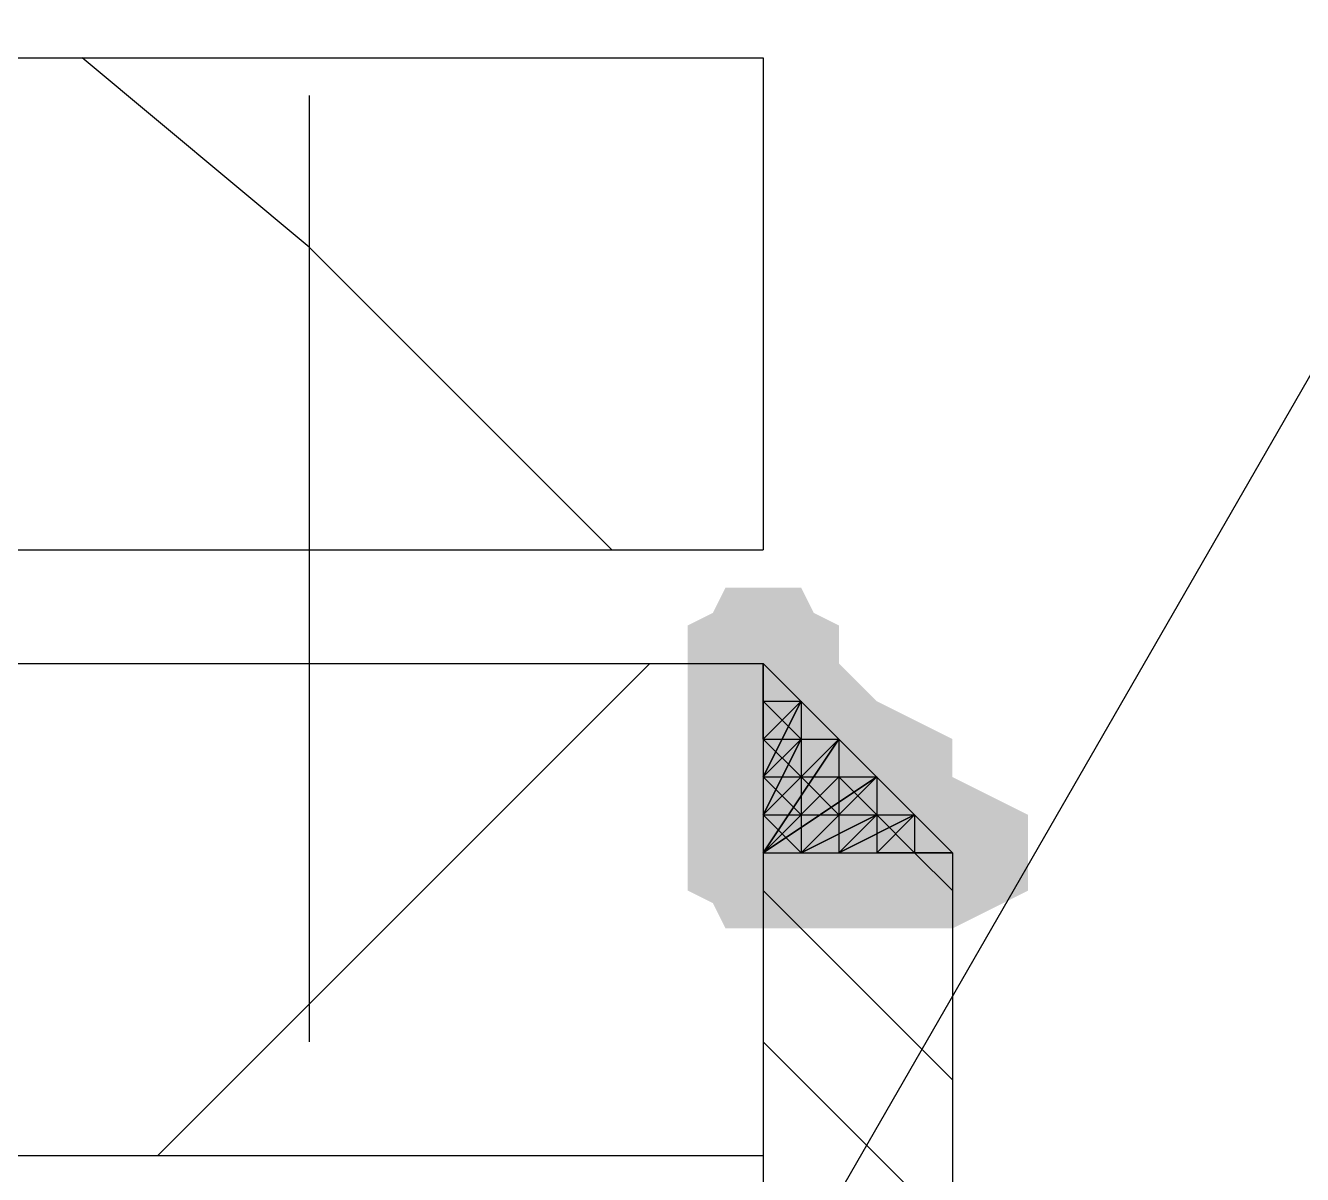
# Model space of a CAD drawing. Header units: millimetres. Extents: x -2210 to 6171, y -6737 to 5572.
# Drawn here: x 520.4 to 586.1, y 2935 to 2994 of the extents above; entities that cross this region are included whole.
import ezdxf

# ---------------------------------------------------------------- set-up
doc = ezdxf.new("R2010")
doc.units = ezdxf.units.MM
doc.layers.add('1', color=7, linetype='Continuous')

msp = doc.modelspace()

# ---------------------------------------------------------------- hatches: boundary and pattern name
h = msp.add_hatch(color=0)
h.dxf.hatch_style = 2
h.paths.add_polyline_path([(554.465, 2961.237), (556.41, 2965.128), (560.301, 2965.128), (562.247, 2961.237), (562.247, 2959.291), (560.301, 2957.346), (556.41, 2957.346), (554.465, 2959.291)])
h = msp.add_hatch(color=0)
h.dxf.hatch_style = 2
h.paths.add_polyline_path([(558.356, 2957.346), (554.465, 2959.291), (554.465, 2963.183), (558.356, 2965.128), (562.247, 2963.183), (562.247, 2959.291)])
h = msp.add_hatch(color=0)
h.dxf.hatch_style = 2
h.paths.add_polyline_path([(558.356, 2955.4), (554.465, 2957.346), (554.465, 2961.237), (558.356, 2963.183), (560.301, 2963.183), (562.247, 2961.237), (562.247, 2957.346), (560.301, 2955.4)])
h = msp.add_hatch(color=0)
h.dxf.hatch_style = 2
h.paths.add_polyline_path([(558.356, 2955.4), (554.465, 2957.346), (554.465, 2961.237), (558.356, 2963.183), (562.247, 2961.237), (562.247, 2957.346)])
h = msp.add_hatch(color=0)
h.dxf.hatch_style = 2
h.paths.add_polyline_path([(554.465, 2959.291), (556.41, 2963.183), (560.301, 2963.183), (562.247, 2959.291), (560.301, 2955.4), (556.41, 2955.4)])
h = msp.add_hatch(color=0)
h.dxf.hatch_style = 2
h.paths.add_polyline_path([(558.356, 2955.4), (554.465, 2957.346), (554.465, 2961.237), (558.356, 2963.183), (562.247, 2961.237), (562.247, 2957.346)])
h = msp.add_hatch(color=0)
h.dxf.hatch_style = 2
h.paths.add_polyline_path([(558.356, 2955.4), (554.465, 2957.346), (554.465, 2961.237), (558.356, 2963.183), (562.247, 2961.237), (562.247, 2957.346)])
h = msp.add_hatch(color=0)
h.dxf.hatch_style = 2
h.paths.add_polyline_path([(554.465, 2959.291), (556.41, 2963.183), (560.301, 2963.183), (562.247, 2959.291), (560.301, 2955.4), (556.41, 2955.4)])
h = msp.add_hatch(color=0)
h.dxf.hatch_style = 2
h.paths.add_polyline_path([(558.356, 2955.4), (554.465, 2957.346), (554.465, 2961.237), (558.356, 2963.183), (562.247, 2961.237), (562.247, 2957.346)])
h = msp.add_hatch(color=0)
h.dxf.hatch_style = 2
h.paths.add_polyline_path([(558.356, 2955.4), (554.465, 2957.346), (554.465, 2961.237), (558.356, 2963.183), (562.247, 2961.237), (562.247, 2957.346)])
h = msp.add_hatch(color=0)
h.dxf.hatch_style = 2
h.paths.add_polyline_path([(554.465, 2957.346), (556.41, 2961.237), (560.301, 2961.237), (562.247, 2957.346), (560.301, 2953.455), (556.41, 2953.455)])
h = msp.add_hatch(color=0)
h.dxf.hatch_style = 2
h.paths.add_polyline_path([(558.356, 2953.455), (554.465, 2955.4), (554.465, 2959.291), (558.356, 2961.237), (562.247, 2959.291), (562.247, 2955.4)])
h = msp.add_hatch(color=0)
h.dxf.hatch_style = 2
h.paths.add_polyline_path([(554.465, 2957.346), (556.41, 2961.237), (560.301, 2961.237), (562.247, 2957.346), (560.301, 2953.455), (556.41, 2953.455)])
h = msp.add_hatch(color=0)
h.dxf.hatch_style = 2
h.paths.add_polyline_path([(558.356, 2953.455), (554.465, 2955.4), (554.465, 2959.291), (558.356, 2961.237), (562.247, 2959.291), (562.247, 2955.4)])
h = msp.add_hatch(color=0)
h.dxf.hatch_style = 2
h.paths.add_polyline_path([(558.356, 2953.455), (554.465, 2955.4), (554.465, 2959.291), (558.356, 2961.237), (562.247, 2959.291), (562.247, 2955.4)])
h = msp.add_hatch(color=0)
h.dxf.hatch_style = 2
h.paths.add_polyline_path([(558.356, 2953.455), (554.465, 2955.4), (554.465, 2959.291), (558.356, 2961.237), (562.247, 2959.291), (562.247, 2955.4)])
h = msp.add_hatch(color=0)
h.dxf.hatch_style = 2
h.paths.add_polyline_path([(560.301, 2953.455), (556.41, 2955.4), (556.41, 2959.291), (560.301, 2961.237), (562.247, 2961.237), (564.192, 2959.291), (564.192, 2955.4), (562.247, 2953.455)])
h = msp.add_hatch(color=0)
h.dxf.hatch_style = 2
h.paths.add_polyline_path([(560.301, 2953.455), (556.41, 2955.4), (556.41, 2959.291), (560.301, 2961.237), (564.192, 2959.291), (564.192, 2955.4)])
h = msp.add_hatch(color=0)
h.dxf.hatch_style = 2
h.paths.add_polyline_path([(558.356, 2951.509), (554.465, 2953.455), (554.465, 2957.346), (558.356, 2959.291), (562.247, 2957.346), (562.247, 2953.455)])
h = msp.add_hatch(color=0)
h.dxf.hatch_style = 2
h.paths.add_polyline_path([(558.356, 2951.509), (554.465, 2953.455), (554.465, 2957.346), (558.356, 2959.291), (562.247, 2957.346), (562.247, 2953.455)])
h = msp.add_hatch(color=0)
h.dxf.hatch_style = 2
h.paths.add_polyline_path([(558.356, 2951.509), (554.465, 2953.455), (554.465, 2957.346), (558.356, 2959.291), (560.301, 2959.291), (562.247, 2957.346), (562.247, 2953.455), (560.301, 2951.509)])
h = msp.add_hatch(color=0)
h.dxf.hatch_style = 2
h.paths.add_polyline_path([(558.356, 2951.509), (554.465, 2953.455), (554.465, 2957.346), (558.356, 2959.291), (562.247, 2957.346), (562.247, 2953.455)])
h = msp.add_hatch(color=0)
h.dxf.hatch_style = 2
h.paths.add_polyline_path([(554.465, 2955.4), (556.41, 2959.291), (560.301, 2959.291), (562.247, 2955.4), (560.301, 2951.509), (556.41, 2951.509)])
h = msp.add_hatch(color=0)
h.dxf.hatch_style = 2
h.paths.add_polyline_path([(554.465, 2955.4), (556.41, 2959.291), (560.301, 2959.291), (562.247, 2955.4), (562.247, 2953.455), (560.301, 2951.509), (556.41, 2951.509), (554.465, 2953.455)])
h = msp.add_hatch(color=0)
h.dxf.hatch_style = 2
h.paths.add_polyline_path([(560.301, 2951.509), (556.41, 2953.455), (556.41, 2957.346), (560.301, 2959.291), (564.192, 2957.346), (564.192, 2953.455)])
h = msp.add_hatch(color=0)
h.dxf.hatch_style = 2
h.paths.add_polyline_path([(560.301, 2951.509), (556.41, 2953.455), (556.41, 2957.346), (560.301, 2959.291), (562.247, 2959.291), (564.192, 2957.346), (564.192, 2953.455), (562.247, 2951.509)])
h = msp.add_hatch(color=0)
h.dxf.hatch_style = 2
h.paths.add_polyline_path([(560.301, 2951.509), (556.41, 2953.455), (556.41, 2957.346), (560.301, 2959.291), (564.192, 2957.346), (564.192, 2953.455)])
h = msp.add_hatch(color=0)
h.dxf.hatch_style = 2
h.paths.add_polyline_path([(562.247, 2951.509), (558.356, 2953.455), (558.356, 2957.346), (562.247, 2959.291), (566.138, 2957.346), (566.138, 2953.455)])
h = msp.add_hatch(color=0)
h.dxf.hatch_style = 2
h.paths.add_polyline_path([(562.247, 2951.509), (558.356, 2953.455), (558.356, 2957.346), (562.247, 2959.291), (566.138, 2957.346), (566.138, 2953.455)])
h = msp.add_hatch(color=0)
h.dxf.hatch_style = 2
h.paths.add_polyline_path([(564.192, 2951.509), (560.301, 2953.455), (560.301, 2957.346), (564.192, 2959.291), (568.083, 2957.346), (568.083, 2953.455)])
h = msp.add_hatch(color=0)
h.dxf.hatch_style = 2
h.paths.add_polyline_path([(558.356, 2949.564), (554.465, 2951.509), (554.465, 2955.4), (558.356, 2957.346), (562.247, 2955.4), (562.247, 2951.509)])
h = msp.add_hatch(color=0)
h.dxf.hatch_style = 2
h.paths.add_polyline_path([(554.465, 2953.455), (556.41, 2957.346), (560.301, 2957.346), (562.247, 2953.455), (560.301, 2949.564), (556.41, 2949.564)])
h = msp.add_hatch(color=0)
h.dxf.hatch_style = 2
h.paths.add_polyline_path([(558.356, 2949.564), (554.465, 2951.509), (554.465, 2955.4), (558.356, 2957.346), (562.247, 2955.4), (562.247, 2951.509)])
h = msp.add_hatch(color=0)
h.dxf.hatch_style = 2
h.paths.add_polyline_path([(558.356, 2949.564), (554.465, 2951.509), (554.465, 2955.4), (558.356, 2957.346), (562.247, 2955.4), (562.247, 2951.509)])
h = msp.add_hatch(color=0)
h.dxf.hatch_style = 2
h.paths.add_polyline_path([(558.356, 2949.564), (554.465, 2951.509), (554.465, 2955.4), (558.356, 2957.346), (562.247, 2955.4), (562.247, 2951.509)])
h = msp.add_hatch(color=0)
h.dxf.hatch_style = 2
h.paths.add_polyline_path([(558.356, 2949.564), (554.465, 2951.509), (554.465, 2955.4), (558.356, 2957.346), (562.247, 2955.4), (562.247, 2951.509)])
h = msp.add_hatch(color=0)
h.dxf.hatch_style = 2
h.paths.add_polyline_path([(560.301, 2949.564), (556.41, 2951.509), (556.41, 2955.4), (560.301, 2957.346), (562.247, 2957.346), (564.192, 2955.4), (564.192, 2951.509), (562.247, 2949.564)])
h = msp.add_hatch(color=0)
h.dxf.hatch_style = 2
h.paths.add_polyline_path([(560.301, 2949.564), (556.41, 2951.509), (556.41, 2955.4), (560.301, 2957.346), (562.247, 2957.346), (564.192, 2955.4), (564.192, 2951.509), (562.247, 2949.564)])
h = msp.add_hatch(color=0)
h.dxf.hatch_style = 2
h.paths.add_polyline_path([(560.301, 2949.564), (556.41, 2951.509), (556.41, 2955.4), (560.301, 2957.346), (564.192, 2955.4), (564.192, 2951.509)])
h = msp.add_hatch(color=0)
h.dxf.hatch_style = 2
h.paths.add_polyline_path([(560.301, 2949.564), (556.41, 2951.509), (556.41, 2955.4), (560.301, 2957.346), (564.192, 2955.4), (564.192, 2951.509)])
h = msp.add_hatch(color=0)
h.dxf.hatch_style = 2
h.paths.add_polyline_path([(560.301, 2949.564), (556.41, 2951.509), (556.41, 2955.4), (560.301, 2957.346), (564.192, 2955.4), (564.192, 2951.509)])
h = msp.add_hatch(color=0)
h.dxf.hatch_style = 2
h.paths.add_polyline_path([(562.247, 2949.564), (558.356, 2951.509), (558.356, 2955.4), (562.247, 2957.346), (564.192, 2957.346), (566.138, 2955.4), (566.138, 2951.509), (564.192, 2949.564)])
h = msp.add_hatch(color=0)
h.dxf.hatch_style = 2
h.paths.add_polyline_path([(564.192, 2949.564), (560.301, 2951.509), (560.301, 2955.4), (564.192, 2957.346), (566.138, 2957.346), (568.083, 2955.4), (568.083, 2951.509), (566.138, 2949.564)])
h = msp.add_hatch(color=0)
h.dxf.hatch_style = 2
h.paths.add_polyline_path([(564.192, 2949.564), (560.301, 2951.509), (560.301, 2955.4), (564.192, 2957.346), (568.083, 2955.4), (568.083, 2951.509)])
h = msp.add_hatch(color=0)
h.dxf.hatch_style = 2
h.paths.add_polyline_path([(564.192, 2949.564), (560.301, 2951.509), (560.301, 2955.4), (564.192, 2957.346), (568.083, 2955.4), (568.083, 2951.509)])
h = msp.add_hatch(color=0)
h.dxf.hatch_style = 2
h.paths.add_polyline_path([(558.356, 2947.618), (554.465, 2949.564), (554.465, 2953.455), (558.356, 2955.4), (560.301, 2955.4), (562.247, 2953.455), (562.247, 2949.564), (560.301, 2947.618)])
h = msp.add_hatch(color=0)
h.dxf.hatch_style = 2
h.paths.add_polyline_path([(554.465, 2951.509), (556.41, 2955.4), (560.301, 2955.4), (562.247, 2951.509), (560.301, 2947.618), (556.41, 2947.618)])
h = msp.add_hatch(color=0)
h.dxf.hatch_style = 2
h.paths.add_polyline_path([(558.356, 2947.618), (554.465, 2949.564), (554.465, 2953.455), (558.356, 2955.4), (562.247, 2953.455), (562.247, 2949.564)])
h = msp.add_hatch(color=0)
h.dxf.hatch_style = 2
h.paths.add_polyline_path([(554.465, 2951.509), (556.41, 2955.4), (560.301, 2955.4), (562.247, 2951.509), (560.301, 2947.618), (556.41, 2947.618)])
h = msp.add_hatch(color=0)
h.dxf.hatch_style = 2
h.paths.add_polyline_path([(554.465, 2951.509), (556.41, 2955.4), (560.301, 2955.4), (562.247, 2951.509), (560.301, 2947.618), (556.41, 2947.618)])
h = msp.add_hatch(color=0)
h.dxf.hatch_style = 2
h.paths.add_polyline_path([(558.356, 2947.618), (554.465, 2949.564), (554.465, 2953.455), (558.356, 2955.4), (562.247, 2953.455), (562.247, 2949.564)])
h = msp.add_hatch(color=0)
h.dxf.hatch_style = 2
h.paths.add_polyline_path([(558.356, 2947.618), (554.465, 2949.564), (554.465, 2953.455), (558.356, 2955.4), (562.247, 2953.455), (562.247, 2949.564)])
h = msp.add_hatch(color=0)
h.dxf.hatch_style = 2
h.paths.add_polyline_path([(556.41, 2951.509), (558.356, 2955.4), (562.247, 2955.4), (564.192, 2951.509), (562.247, 2947.618), (558.356, 2947.618)])
h = msp.add_hatch(color=0)
h.dxf.hatch_style = 2
h.paths.add_polyline_path([(560.301, 2947.618), (556.41, 2949.564), (556.41, 2953.455), (560.301, 2955.4), (562.247, 2955.4), (564.192, 2953.455), (564.192, 2949.564), (562.247, 2947.618)])
h = msp.add_hatch(color=0)
h.dxf.hatch_style = 2
h.paths.add_polyline_path([(560.301, 2947.618), (556.41, 2949.564), (556.41, 2953.455), (560.301, 2955.4), (564.192, 2953.455), (564.192, 2949.564)])
h = msp.add_hatch(color=0)
h.dxf.hatch_style = 2
h.paths.add_polyline_path([(562.247, 2947.618), (558.356, 2949.564), (558.356, 2953.455), (562.247, 2955.4), (566.138, 2953.455), (566.138, 2949.564)])
h = msp.add_hatch(color=0)
h.dxf.hatch_style = 2
h.paths.add_polyline_path([(562.247, 2947.618), (558.356, 2949.564), (558.356, 2953.455), (562.247, 2955.4), (564.192, 2955.4), (566.138, 2953.455), (566.138, 2949.564), (564.192, 2947.618)])
h = msp.add_hatch(color=0)
h.dxf.hatch_style = 2
h.paths.add_polyline_path([(562.247, 2947.618), (558.356, 2949.564), (558.356, 2953.455), (562.247, 2955.4), (566.138, 2953.455), (566.138, 2949.564)])
h = msp.add_hatch(color=0)
h.dxf.hatch_style = 2
h.paths.add_polyline_path([(562.247, 2947.618), (558.356, 2949.564), (558.356, 2953.455), (562.247, 2955.4), (566.138, 2953.455), (566.138, 2949.564)])
h = msp.add_hatch(color=0)
h.dxf.hatch_style = 2
h.paths.add_polyline_path([(558.356, 2951.509), (560.301, 2955.4), (564.192, 2955.4), (566.138, 2951.509), (564.192, 2947.618), (560.301, 2947.618)])
h = msp.add_hatch(color=0)
h.dxf.hatch_style = 2
h.paths.add_polyline_path([(564.192, 2947.618), (560.301, 2949.564), (560.301, 2953.455), (564.192, 2955.4), (568.083, 2953.455), (568.083, 2949.564)])
h = msp.add_hatch(color=0)
h.dxf.hatch_style = 2
h.paths.add_polyline_path([(564.192, 2947.618), (560.301, 2949.564), (560.301, 2953.455), (564.192, 2955.4), (568.083, 2953.455), (568.083, 2949.564)])
h = msp.add_hatch(color=0)
h.dxf.hatch_style = 2
h.paths.add_polyline_path([(564.192, 2947.618), (560.301, 2949.564), (560.301, 2953.455), (564.192, 2955.4), (568.083, 2953.455), (568.083, 2949.564)])
h = msp.add_hatch(color=0)
h.dxf.hatch_style = 2
h.paths.add_polyline_path([(560.301, 2951.509), (562.247, 2955.4), (566.138, 2955.4), (568.083, 2951.509), (566.138, 2947.618), (562.247, 2947.618)])
h = msp.add_hatch(color=0)
h.dxf.hatch_style = 2
h.paths.add_polyline_path([(566.138, 2947.618), (562.247, 2949.564), (562.247, 2953.455), (566.138, 2955.4), (570.029, 2953.455), (570.029, 2949.564)])
h = msp.add_hatch(color=0)
h.dxf.hatch_style = 2
h.paths.add_polyline_path([(566.138, 2947.618), (562.247, 2949.564), (562.247, 2953.455), (566.138, 2955.4), (570.029, 2953.455), (570.029, 2949.564)])
h = msp.add_hatch(color=0)
h.dxf.hatch_style = 2
h.paths.add_polyline_path([(562.247, 2951.509), (564.192, 2955.4), (568.083, 2955.4), (570.029, 2951.509), (568.083, 2947.618), (564.192, 2947.618)])
h = msp.add_hatch(color=0)
h.dxf.hatch_style = 2
h.paths.add_polyline_path([(562.247, 2951.509), (564.192, 2955.4), (568.083, 2955.4), (570.029, 2951.509), (568.083, 2947.618), (564.192, 2947.618)])
h = msp.add_hatch(color=0)
h.dxf.hatch_style = 2
h.paths.add_polyline_path([(566.138, 2947.618), (562.247, 2949.564), (562.247, 2953.455), (566.138, 2955.4), (570.029, 2953.455), (570.029, 2949.564)])
h = msp.add_hatch(color=0)
h.dxf.hatch_style = 2
h.paths.add_polyline_path([(568.083, 2947.618), (564.192, 2949.564), (564.192, 2953.455), (568.083, 2955.4), (571.974, 2953.455), (571.974, 2949.564)])
h = msp.add_hatch(color=0)
h.dxf.hatch_style = 2
h.paths.add_polyline_path([(568.083, 2947.618), (564.192, 2949.564), (564.192, 2953.455), (568.083, 2955.4), (571.974, 2953.455), (571.974, 2949.564)])

# ---------------------------------------------------------------- linework, layer by layer
at = {"layer": '1', "color": 0, "lineweight": 25}
for points in [[(1305.437, 4223.883), (562.247, 2934)], [(490.262, 2992.365), (558.356, 2992.365), (558.356, 2967.074)], [(535.009, 2982.638), (523.336, 2992.365)], [(535.009, 2990.42), (535.009, 2941.782)], [(550.574, 2967.074), (535.009, 2982.638)], [(1.935, 2967.074), (558.356, 2967.074)], [(494.153, 2961.237), (558.356, 2961.237)], [(527.227, 2935.945), (552.519, 2961.237)], [(558.356, 2961.237), (558.356, 2935.945)], [(558.356, 2951.509), (568.083, 2951.509), (558.356, 2961.237), (558.356, 2959.291), (558.356, 2961.237), (558.356, 2959.291)], [(558.356, 2961.237), (558.356, 2961.237), (558.356, 2959.291), (558.356, 2959.291)], [(558.356, 2959.291), (558.356, 2959.291), (558.356, 2959.291), (558.356, 2959.291)], [(558.356, 2959.291), (558.356, 2959.291), (558.356, 2959.291), (558.356, 2959.291)], [(558.356, 2957.346), (558.356, 2959.291), (558.356, 2957.346)], [(558.356, 2959.291), (558.356, 2957.346), (560.301, 2959.291), (558.356, 2957.346)], [(560.301, 2959.291), (558.356, 2957.346), (560.301, 2959.291), (558.356, 2957.346)], [(560.301, 2959.291), (558.356, 2955.4), (560.301, 2959.291), (558.356, 2955.4)], [(560.301, 2959.291), (558.356, 2955.4), (560.301, 2957.346), (558.356, 2955.4)], [(558.356, 2959.291), (560.301, 2959.291), (560.301, 2959.291), (560.301, 2959.291)], [(558.356, 2959.291), (558.356, 2959.291), (560.301, 2959.291)], [(558.356, 2959.291), (558.356, 2959.291), (558.356, 2959.291)], [(558.356, 2959.291), (560.301, 2959.291), (560.301, 2957.346)], [(558.356, 2959.291), (558.356, 2959.291), (558.356, 2959.291)], [(558.356, 2959.291), (560.301, 2957.346), (560.301, 2957.346)], [(558.356, 2959.291), (558.356, 2959.291)], [(558.356, 2959.291), (558.356, 2959.291), (558.356, 2959.291)], [(558.356, 2959.291), (558.356, 2959.291), (558.356, 2957.346), (560.301, 2957.346)], [(558.356, 2959.291), (558.356, 2959.291), (558.356, 2957.346)], [(558.356, 2959.291), (558.356, 2957.346), (558.356, 2957.346)], [(558.356, 2959.291), (558.356, 2957.346), (558.356, 2957.346)], [(560.301, 2957.346), (558.356, 2955.4), (560.301, 2957.346), (558.356, 2955.4)], [(558.356, 2953.455), (560.301, 2957.346), (558.356, 2953.455), (560.301, 2957.346)], [(558.356, 2953.455), (562.247, 2957.346), (558.356, 2953.455), (562.247, 2957.346)], [(558.356, 2953.455), (562.247, 2957.346), (558.356, 2953.455), (562.247, 2957.346)], [(558.356, 2951.509), (562.247, 2957.346), (558.356, 2951.509)], [(562.247, 2957.346), (558.356, 2951.509), (562.247, 2955.4), (558.356, 2951.509)], [(558.356, 2957.346), (560.301, 2957.346), (560.301, 2957.346)], [(558.356, 2957.346), (560.301, 2957.346), (560.301, 2957.346)], [(558.356, 2957.346), (558.356, 2957.346), (558.356, 2957.346)], [(558.356, 2957.346), (558.356, 2957.346), (560.301, 2957.346)], [(558.356, 2957.346), (560.301, 2957.346), (560.301, 2955.4)], [(558.356, 2957.346), (558.356, 2957.346), (558.356, 2957.346), (560.301, 2957.346)], [(558.356, 2957.346), (558.356, 2957.346), (558.356, 2957.346), (558.356, 2957.346)], [(558.356, 2957.346), (558.356, 2957.346), (560.301, 2955.4)], [(558.356, 2957.346), (558.356, 2957.346), (558.356, 2957.346), (558.356, 2957.346)], [(558.356, 2957.346), (558.356, 2955.4), (560.301, 2955.4)], [(558.356, 2957.346), (558.356, 2957.346), (558.356, 2957.346)], [(558.356, 2957.346), (558.356, 2957.346), (558.356, 2955.4), (558.356, 2955.4)], [(558.356, 2957.346), (558.356, 2955.4)], [(560.301, 2957.346), (560.301, 2957.346), (560.301, 2957.346), (562.247, 2957.346), (562.247, 2957.346)], [(560.301, 2957.346), (560.301, 2957.346)], [(560.301, 2957.346), (560.301, 2957.346), (560.301, 2957.346), (560.301, 2957.346)], [(560.301, 2957.346), (560.301, 2957.346), (560.301, 2957.346), (562.247, 2957.346)], [(560.301, 2957.346), (560.301, 2957.346), (560.301, 2957.346)], [(560.301, 2957.346), (560.301, 2957.346), (560.301, 2955.4)], [(560.301, 2957.346), (560.301, 2957.346), (560.301, 2955.4)], [(560.301, 2957.346), (560.301, 2957.346), (560.301, 2957.346)], [(560.301, 2957.346), (560.301, 2957.346), (560.301, 2955.4), (560.301, 2955.4)], [(562.247, 2957.346), (562.247, 2955.4)], [(562.247, 2957.346), (562.247, 2955.4), (562.247, 2955.4)], [(562.247, 2955.4), (558.356, 2951.509), (562.247, 2955.4), (558.356, 2951.509)], [(562.247, 2955.4), (558.356, 2951.509), (562.247, 2955.4), (558.356, 2951.509)], [(562.247, 2955.4), (558.356, 2951.509), (564.192, 2955.4), (558.356, 2951.509)], [(558.356, 2955.4), (560.301, 2955.4), (560.301, 2955.4)], [(558.356, 2955.4), (558.356, 2955.4), (558.356, 2955.4)], [(558.356, 2955.4), (560.301, 2955.4), (560.301, 2955.4)], [(558.356, 2955.4), (560.301, 2955.4)], [(558.356, 2955.4), (558.356, 2955.4), (558.356, 2955.4)], [(558.356, 2955.4), (560.301, 2955.4), (560.301, 2953.455), (560.301, 2953.455)], [(558.356, 2955.4), (558.356, 2955.4), (558.356, 2955.4), (558.356, 2955.4)], [(558.356, 2955.4), (560.301, 2955.4), (560.301, 2953.455), (560.301, 2953.455)], [(558.356, 2955.4), (558.356, 2955.4), (560.301, 2953.455)], [(558.356, 2955.4), (558.356, 2955.4), (558.356, 2955.4)], [(558.356, 2955.4), (558.356, 2955.4), (558.356, 2955.4)], [(558.356, 2955.4), (558.356, 2955.4), (558.356, 2953.455), (560.301, 2953.455), (560.301, 2953.455)], [(558.356, 2955.4), (558.356, 2953.455)], [(558.356, 2955.4), (558.356, 2953.455), (558.356, 2953.455), (560.301, 2953.455), (560.301, 2953.455)], [(558.356, 2955.4), (558.356, 2955.4), (558.356, 2955.4)], [(558.356, 2955.4), (558.356, 2953.455)], [(564.192, 2955.4), (560.301, 2951.509), (564.192, 2955.4), (560.301, 2951.509)], [(564.192, 2955.4), (560.301, 2951.509), (564.192, 2955.4), (560.301, 2951.509)], [(560.301, 2955.4), (562.247, 2955.4), (562.247, 2955.4)], [(560.301, 2955.4), (562.247, 2955.4)], [(560.301, 2955.4), (560.301, 2955.4), (560.301, 2955.4), (562.247, 2955.4)], [(560.301, 2955.4), (562.247, 2955.4), (562.247, 2955.4), (562.247, 2953.455)], [(560.301, 2955.4), (560.301, 2955.4), (560.301, 2955.4)], [(560.301, 2955.4), (560.301, 2955.4), (560.301, 2955.4)], [(560.301, 2955.4), (562.247, 2955.4), (562.247, 2953.455)], [(560.301, 2955.4), (560.301, 2955.4)], [(560.301, 2955.4), (562.247, 2953.455), (562.247, 2953.455)], [(560.301, 2955.4), (560.301, 2955.4), (560.301, 2953.455)], [(560.301, 2955.4), (560.301, 2955.4), (560.301, 2955.4), (560.301, 2955.4)], [(560.301, 2955.4), (560.301, 2955.4), (560.301, 2953.455), (562.247, 2953.455)], [(560.301, 2955.4), (560.301, 2955.4), (560.301, 2953.455)], [(560.301, 2955.4), (560.301, 2953.455), (560.301, 2953.455), (560.301, 2953.455)], [(562.247, 2955.4), (562.247, 2955.4), (564.192, 2955.4)], [(562.247, 2955.4), (564.192, 2955.4), (564.192, 2953.455)], [(562.247, 2955.4), (562.247, 2955.4), (562.247, 2955.4)], [(562.247, 2955.4), (562.247, 2955.4), (562.247, 2955.4), (562.247, 2955.4)], [(562.247, 2955.4), (564.192, 2955.4), (564.192, 2953.455), (564.192, 2953.455), (564.192, 2953.455)], [(562.247, 2955.4), (562.247, 2955.4), (564.192, 2953.455)], [(562.247, 2955.4), (562.247, 2955.4), (562.247, 2955.4)], [(562.247, 2955.4), (562.247, 2953.455), (564.192, 2953.455), (564.192, 2953.455)], [(562.247, 2955.4), (562.247, 2955.4), (562.247, 2955.4)], [(562.247, 2955.4), (562.247, 2953.455), (562.247, 2953.455)], [(562.247, 2955.4), (562.247, 2955.4), (562.247, 2953.455), (562.247, 2953.455)], [(564.192, 2955.4), (564.192, 2955.4), (564.192, 2953.455), (564.192, 2953.455)], [(558.356, 2953.455), (560.301, 2953.455), (560.301, 2953.455)], [(558.356, 2953.455), (558.356, 2953.455), (558.356, 2953.455), (560.301, 2953.455)], [(558.356, 2953.455), (560.301, 2953.455), (560.301, 2951.509)], [(558.356, 2953.455), (558.356, 2953.455), (558.356, 2953.455)], [(558.356, 2953.455), (558.356, 2953.455), (558.356, 2953.455), (558.356, 2953.455), (560.301, 2953.455)], [(558.356, 2953.455), (558.356, 2953.455)], [(558.356, 2953.455), (560.301, 2951.509), (560.301, 2951.509)], [(558.356, 2953.455), (558.356, 2953.455), (558.356, 2953.455)], [(558.356, 2953.455), (558.356, 2953.455), (558.356, 2951.509), (560.301, 2951.509)], [(558.356, 2953.455), (558.356, 2953.455), (558.356, 2953.455), (558.356, 2953.455)], [(558.356, 2953.455), (558.356, 2953.455), (558.356, 2951.509)], [(558.356, 2953.455), (558.356, 2951.509), (558.356, 2951.509)], [(560.301, 2951.509), (564.192, 2953.455), (560.301, 2951.509)], [(560.301, 2953.455), (562.247, 2953.455), (562.247, 2953.455), (562.247, 2953.455)], [(560.301, 2953.455), (562.247, 2953.455), (562.247, 2953.455)], [(560.301, 2953.455), (560.301, 2953.455)], [(560.301, 2953.455), (562.247, 2953.455), (562.247, 2951.509)], [(560.301, 2953.455), (560.301, 2953.455), (560.301, 2953.455), (562.247, 2953.455)], [(560.301, 2953.455), (560.301, 2953.455), (560.301, 2953.455)], [(560.301, 2953.455), (560.301, 2953.455), (560.301, 2951.509)], [(560.301, 2953.455), (560.301, 2953.455), (560.301, 2951.509), (562.247, 2951.509)], [(560.301, 2953.455), (560.301, 2953.455)], [(560.301, 2953.455), (560.301, 2953.455), (560.301, 2951.509), (560.301, 2951.509)], [(564.192, 2953.455), (562.247, 2951.509), (564.192, 2953.455), (562.247, 2951.509)], [(564.192, 2953.455), (562.247, 2951.509), (564.192, 2953.455), (562.247, 2951.509)], [(564.192, 2953.455), (562.247, 2951.509), (566.138, 2953.455), (562.247, 2951.509)], [(562.247, 2953.455), (564.192, 2953.455), (564.192, 2953.455), (564.192, 2953.455)], [(562.247, 2953.455), (564.192, 2953.455), (564.192, 2953.455)], [(562.247, 2953.455), (562.247, 2953.455), (564.192, 2953.455)], [(562.247, 2953.455), (562.247, 2953.455), (562.247, 2953.455)], [(562.247, 2953.455), (562.247, 2953.455), (562.247, 2953.455)], [(562.247, 2953.455), (564.192, 2953.455), (564.192, 2951.509), (564.192, 2951.509)], [(562.247, 2953.455), (562.247, 2953.455), (564.192, 2953.455)], [(562.247, 2953.455), (562.247, 2953.455), (562.247, 2953.455)], [(562.247, 2953.455), (562.247, 2953.455), (562.247, 2951.509)], [(562.247, 2953.455), (562.247, 2951.509)], [(562.247, 2953.455), (562.247, 2953.455), (562.247, 2953.455)], [(562.247, 2953.455), (562.247, 2951.509)], [(566.138, 2953.455), (564.192, 2951.509), (566.138, 2953.455), (564.192, 2951.509)], [(566.138, 2953.455), (564.192, 2951.509), (566.138, 2953.455), (564.192, 2951.509)], [(566.138, 2953.455), (564.192, 2951.509), (566.138, 2951.509), (564.192, 2951.509)], [(564.192, 2953.455), (566.138, 2953.455), (566.138, 2953.455), (566.138, 2953.455)], [(564.192, 2953.455), (566.138, 2953.455)], [(564.192, 2953.455), (564.192, 2953.455), (564.192, 2953.455)], [(564.192, 2953.455), (566.138, 2953.455), (566.138, 2951.509)], [(564.192, 2953.455), (566.138, 2951.509), (566.138, 2951.509)], [(564.192, 2953.455), (564.192, 2953.455)], [(564.192, 2953.455), (564.192, 2953.455), (564.192, 2953.455)], [(564.192, 2953.455), (564.192, 2953.455), (564.192, 2951.509), (566.138, 2951.509)], [(564.192, 2953.455), (564.192, 2953.455), (564.192, 2951.509)], [(564.192, 2953.455), (564.192, 2951.509), (564.192, 2951.509)], [(558.356, 2951.509), (560.301, 2951.509), (560.301, 2951.509), (560.301, 2951.509)], [(558.356, 2951.509), (558.356, 2951.509), (560.301, 2951.509)], [(558.356, 2951.509), (558.356, 2951.509), (560.301, 2951.509), (560.301, 2951.509)], [(558.356, 2951.509), (560.301, 2951.509)], [(558.356, 2951.509), (558.356, 2951.509), (558.356, 2951.509)], [(558.356, 2951.509), (558.356, 2951.509), (558.356, 2951.509), (558.356, 2951.509)], [(558.356, 2951.509), (558.356, 2951.509)], [(558.356, 2951.509), (558.356, 2951.509), (558.356, 2951.509)], [(558.356, 2951.509), (558.356, 2951.509), (558.356, 2951.509)], [(560.301, 2951.509), (562.247, 2951.509)], [(560.301, 2951.509), (560.301, 2951.509), (560.301, 2951.509)], [(560.301, 2951.509), (562.247, 2951.509)], [(560.301, 2951.509), (560.301, 2951.509), (560.301, 2951.509)], [(560.301, 2951.509), (560.301, 2951.509), (560.301, 2951.509), (560.301, 2951.509)], [(560.301, 2951.509), (560.301, 2951.509)], [(560.301, 2951.509), (560.301, 2951.509), (560.301, 2951.509)], [(562.247, 2951.509), (564.192, 2951.509), (564.192, 2951.509)], [(562.247, 2951.509), (562.247, 2951.509), (564.192, 2951.509), (564.192, 2951.509)], [(562.247, 2951.509), (562.247, 2951.509), (562.247, 2951.509), (564.192, 2951.509)], [(562.247, 2951.509), (562.247, 2951.509), (562.247, 2951.509)], [(562.247, 2951.509), (562.247, 2951.509), (562.247, 2951.509), (562.247, 2951.509)], [(562.247, 2951.509), (562.247, 2951.509)], [(562.247, 2951.509), (562.247, 2951.509), (562.247, 2951.509), (562.247, 2951.509)], [(562.247, 2951.509), (562.247, 2951.509), (562.247, 2951.509)], [(564.192, 2951.509), (566.138, 2951.509), (566.138, 2951.509)], [(564.192, 2951.509), (566.138, 2951.509), (566.138, 2951.509)], [(564.192, 2951.509), (564.192, 2951.509), (564.192, 2951.509)], [(564.192, 2951.509), (564.192, 2951.509), (566.138, 2951.509)], [(564.192, 2951.509), (566.138, 2951.509)], [(564.192, 2951.509), (564.192, 2951.509), (564.192, 2951.509)], [(564.192, 2951.509), (564.192, 2951.509), (564.192, 2951.509), (564.192, 2951.509)], [(564.192, 2951.509), (564.192, 2951.509), (564.192, 2951.509), (564.192, 2951.509)], [(564.192, 2951.509), (564.192, 2951.509)], [(568.083, 2949.564), (566.138, 2951.509)], [(566.138, 2951.509), (566.138, 2951.509), (566.138, 2951.509), (566.138, 2951.509)], [(566.138, 2951.509), (566.138, 2951.509), (566.138, 2951.509), (566.138, 2951.509)], [(566.138, 2951.509), (568.083, 2951.509), (566.138, 2951.509), (568.083, 2951.509)], [(566.138, 2951.509), (566.138, 2951.509), (566.138, 2951.509), (568.083, 2951.509)], [(566.138, 2951.509), (566.138, 2951.509)], [(566.138, 2951.509), (566.138, 2951.509), (566.138, 2951.509), (566.138, 2951.509)], [(566.138, 2951.509), (566.138, 2951.509), (566.138, 2951.509)], [(566.138, 2951.509), (566.138, 2951.509), (566.138, 2951.509)], [(568.083, 2951.509), (568.083, 2914.544)], [(568.083, 2939.836), (558.356, 2949.564)], [(568.083, 2932.054), (558.356, 2941.782)], [(346.293, 2935.945), (558.356, 2935.945)], [(535.009, 2935.945), (535.009, 2935.945)], [(558.356, 2935.945), (558.356, 2916.49)]]:
    msp.add_lwpolyline(points, dxfattribs=at)

doc.saveas('drawing.dxf')
